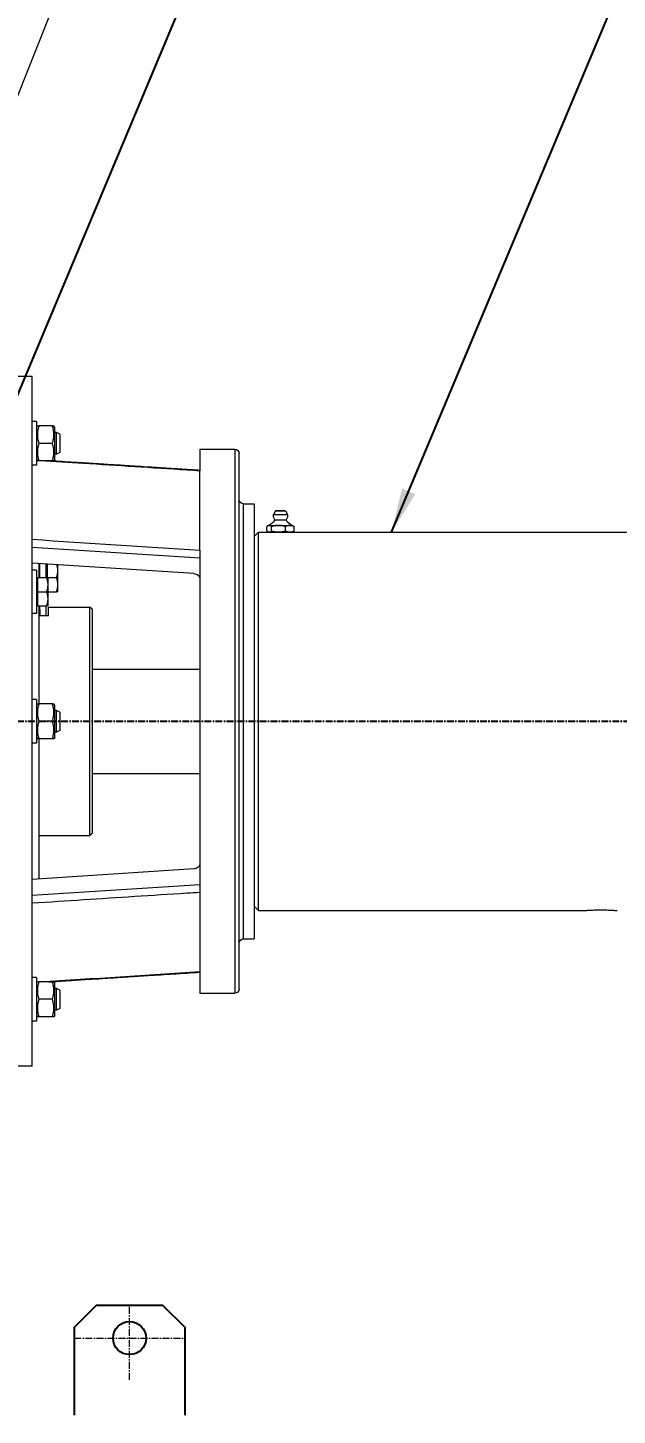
# Model space of a CAD drawing. Header units: millimetres. Extents: x -2122 to 22797, y 3569 to 89276.
# Drawn here: x -420 to 114, y 87180 to 88439 of the extents above; entities that cross this region are included whole.
import ezdxf

# ---------------------------------------------------------------- set-up
doc = ezdxf.new("R2010")
doc.units = ezdxf.units.MM
doc.header["$LTSCALE"] = 20
doc.linetypes.add('CENTER', pattern=[2, 1.25, -0.25, 0.25, -0.25])
doc.layers.add('IA-DIBUJO', color=3, linetype='Continuous', lineweight=30)
for name, color, linetype in [('IA-DIM', 7, 'Continuous'), ('IA-EJES', 4, 'CENTER'), ('IA-ESTRUCTURAS', 2, 'Continuous'), ('IA-TEXT', 2, 'Continuous')]:
    doc.layers.add(name, color=color, linetype=linetype)
doc.styles.add('ING-AMB', font='romans.shx', dxfattribs={"width": 0.75, "oblique": 15})
doc.dimstyles.new('ING-AMB 16', dxfattribs={"dimscale": 16, "dimtxt": 3, "dimasz": 2.5, "dimexe": 1, "dimexo": 1, "dimgap": 1, "dimtad": 1, "dimdec": 0, "dimzin": 0, "dimdsep": 46, "dimtxsty": 'ING-AMB', "dimcen": 0.1, "dimclrd": 7, "dimclre": 7, "dimclrt": 2, "dimadec": 0, "dimazin": 0, "dimtfac": 1, "dimtdec": 0, "dimtmove": 0, "dimatfit": 0, "dimfxl": 1.25, "dimtfill": 1, "dimtolj": 1, "dimtzin": 0, "dimarcsym": 1})
doc.dimstyles.new('ING-AMB 20', dxfattribs={"dimscale": 20, "dimtxt": 3, "dimasz": 2.5, "dimexe": 1, "dimexo": 1, "dimgap": 1, "dimtad": 1, "dimdec": 0, "dimzin": 0, "dimdsep": 46, "dimtxsty": 'ING-AMB', "dimcen": 0.1, "dimclrd": 7, "dimclre": 7, "dimclrt": 2, "dimadec": 0, "dimazin": 0, "dimtfac": 1, "dimtdec": 0, "dimtmove": 0, "dimatfit": 0, "dimfxl": 1.25, "dimtolj": 1, "dimtzin": 0, "dimarcsym": 1})

# ---------------------------------------------------------------- blocks, each defined once
blk = doc.blocks.new('*D20')
at = {"layer": 'Defpoints', "color": 0, "transparency": 16777216}
for p in [(464.1, 88936.9), (-607.9, 88703.1), (464.1, 88014.6)]:
    blk.add_point(p, dxfattribs=at)
at = {"layer": 'IA-DIM', "color": 7, "lineweight": -2, "transparency": 16777216}
for p, q in [((-607.9, 88723.1), (-607.9, 88956.9)), ((464.1, 88034.6), (464.1, 88956.9)), ((-557.9, 88936.9), (414.1, 88936.9))]:
    blk.add_line(p, q, dxfattribs=at)
at = {"layer": 'IA-DIM', "color": 7, "transparency": 16777216}
for points in [[(-557.9, 88945.2), (-557.9, 88928.6), (-607.9, 88936.9)], [(414.1, 88945.2), (414.1, 88928.6), (464.1, 88936.9)]]:
    blk.add_solid(points, dxfattribs=at)
at = {"layer": 'IA-DIM', "color": 2, "transparency": 16777216, "insert": (-71.9, 88986.9), "char_height": 60, "attachment_point": 5, "style": 'ING-AMB'}
blk.add_mtext('\\A1;1072', dxfattribs=at)
blk = doc.blocks.new('*D28')
at = {"layer": 'Defpoints', "color": 0, "transparency": 16777216}
for p in [(2200.2, 89055.3), (-947.9, 88101.7), (2200.2, 88063.3)]:
    blk.add_point(p, dxfattribs=at)
at = {"layer": 'IA-DIM', "color": 7, "lineweight": -2, "transparency": 16777216}
for p, q in [((-947.9, 88121.7), (-947.9, 89075.3)), ((2200.2, 88083.3), (2200.2, 89075.3)), ((-897.9, 89055.3), (2150.2, 89055.3))]:
    blk.add_line(p, q, dxfattribs=at)
at = {"layer": 'IA-DIM', "color": 7, "transparency": 16777216}
for points in [[(-897.9, 89063.6), (-897.9, 89046.9), (-947.9, 89055.3)], [(2150.2, 89063.6), (2150.2, 89046.9), (2200.2, 89055.3)]]:
    blk.add_solid(points, dxfattribs=at)
at = {"layer": 'IA-DIM', "color": 2, "transparency": 16777216, "insert": (626.2, 89105.3), "char_height": 60, "attachment_point": 5, "style": 'ING-AMB'}
blk.add_mtext('\\A1;3148', dxfattribs=at)

msp = doc.modelspace()

# ---------------------------------------------------------------- linework, layer by layer
at = {"layer": 'IA-DIBUJO', "color": 3, "linetype": 'Continuous', "lineweight": 0, "extrusion": (2.06626e-48, 1, -1.83697e-16)}
for p, q in [((-457.6, 88306.5), (-328.5, 88631.4)), ((-416.2, 88122.7), (-462.7, 88122.7)), ((-416.2, 87809.6), (-416.2, 88122.7)), ((-412.3, 88081.7), (-416.2, 88081.7)), ((-412.3, 88081.7), (-412.3, 88042.2)), ((-412.3, 88076.3), (-411.5, 88077.7)), ((-397.9, 88077.7), (-410.1, 88077.7)), ((-395.7, 88076.3), (-396.5, 88077.7)), ((-395.7, 88047.5), (-395.7, 88076.3)), ((-397.9, 88061.9), (-410.1, 88061.9)), ((-394.1, 88071.8), (-395.7, 88071.8)), ((-394.1, 88052), (-394.1, 88071.8)), ((-391.2, 88070.3), (-394.1, 88071.8)), ((-391.2, 88070.3), (-391.2, 88053.6)), ((-394.1, 88052), (-395.7, 88052)), ((-391.2, 88053.6), (-394.1, 88052)), ((-264.1, 88056.5), (-264.1, 88036.9)), ((-264.1, 88056.5), (-232.5, 88056.5)), ((-232.5, 88056.5), (-232.5, 87562.7)), ((-228.6, 87809.6), (-228.6, 88052.6)), ((-412.3, 88042.2), (-416.2, 88042.2)), ((-412.3, 88047.5), (-411.5, 88046.1)), ((-397.9, 88046.1), (-410.1, 88046.1)), ((-395.7, 88047.5), (-396.5, 88046.1)), ((-264.1, 87965), (-264.1, 88036.9)), ((-224.6, 87612), (-224.6, 88007.1)), ((-224.6, 88007.1), (-214.8, 88007.1)), ((-214.8, 88007.1), (-214.8, 87612)), ((-195.6, 88000.6), (-197.4, 87997.4)), ((-195.3, 88000.6), (-195.6, 88000.6)), ((-195.3, 88000.8), (-189.5, 88000.8)), ((-186.5, 88000.6), (-195.3, 88000.6)), ((-189.5, 88000.8), (-186.8, 88000.8)), ((-186.5, 88000.6), (-184.7, 87997.4)), ((-203.4, 87982.4), (-203.4, 87986.4)), ((-201.9, 87987.4), (-202.7, 87986.9)), ((-201.9, 87987.4), (-201.2, 87987.4)), ((-201.2, 87987.4), (-192.8, 87987.4)), ((-199, 87982.4), (-199, 87986.4)), ((-197.4, 87997.4), (-184.7, 87997.4)), ((-196.3, 87992.5), (-189.2, 87992.5)), ((-192.8, 87987.4), (-182.6, 87987.4)), ((-189.2, 87992.5), (-185.8, 87992.5)), ((-186.6, 87982.4), (-186.6, 87986.4)), ((-182.6, 87987.4), (-180.2, 87987.4)), ((-180.2, 87987.4), (-179.4, 87986.9)), ((-178.7, 87982.4), (-178.7, 87986.4)), ((-214.8, 87977.5), (-210.8, 87981.4)), ((-210.8, 87637.7), (-210.8, 87981.4)), ((-210.8, 87981.4), (-201.9, 87981.4)), ((-201.9, 87981.4), (-202.7, 87981.9)), ((-201.9, 87981.4), (-201.2, 87981.4)), ((-201.2, 87981.4), (-192.8, 87981.4)), ((-192.8, 87981.4), (-182.6, 87981.4)), ((-182.6, 87981.4), (-180.2, 87981.4)), ((-180.2, 87981.4), (-179.4, 87981.9)), ((-180.2, 87981.4), (208, 87981.4)), ((-264.1, 87965), (-264.1, 87654.2)), ((-269.6, 87943.7), (-416.2, 87953.2)), ((-410.3, 87952.8), (-410.3, 87940)), ((-409.3, 87940), (-409.3, 87952.7)), ((-403.4, 87940), (-403.4, 87952.4)), ((-403.4, 87951.4), (-402.2, 87951.4)), ((-402.2, 87940), (-402.2, 87952.3)), ((-392.9, 87946.4), (-392.9, 87951.7)), ((-412.3, 87946.9), (-416.2, 87946.9)), ((-412.3, 87946.9), (-412.3, 87907.4)), ((-412.3, 87938.6), (-411.1, 87938.6)), ((-411.1, 87927.1), (-411.1, 87940)), ((-411.1, 87940), (-403, 87940)), ((-410.3, 87947.9), (-409.3, 87947.9)), ((-401.8, 87940), (-394.1, 87940)), ((-401.8, 87933.5), (-401.8, 87940)), ((-392.9, 87933.5), (-392.9, 87946.4)), ((-411.1, 87914.3), (-411.1, 87927.1)), ((-411.1, 87927.1), (-403, 87927.1)), ((-401.8, 87920.7), (-401.8, 87933.5)), ((-401.8, 87927.1), (-394.1, 87927.1)), ((-392.9, 87927.1), (-392.9, 87933.5)), ((-412.3, 87915.6), (-411.1, 87915.6)), ((-411.1, 87914.3), (-403, 87914.3)), ((-410.3, 87914.3), (-410.3, 87825.4)), ((-410.3, 87913.3), (-409.3, 87913.3)), ((-409.3, 87911.2), (-409.3, 87914.3)), ((-409.3, 87911.2), (-409.3, 87905.4)), ((-403.4, 87905.4), (-403.4, 87914.3)), ((-401.8, 87914.3), (-401.8, 87920.7)), ((-401.4, 87905.4), (-401.4, 87913.3)), ((-401.4, 87913.3), (-363.9, 87913.3)), ((-363.9, 87705.9), (-363.9, 87913.3)), ((-361.9, 87911.3), (-363.9, 87913.3)), ((-361.9, 87911.3), (-361.9, 87809.6)), ((-412.3, 87907.4), (-416.2, 87907.4)), ((-401.4, 87905.4), (-409.3, 87905.4)), ((-361.9, 87857), (-264.1, 87857)), ((-412.3, 87829.3), (-416.2, 87829.3)), ((-412.3, 87829.3), (-412.3, 87789.8)), ((-412.3, 87824), (-411.5, 87825.4)), ((-397.9, 87825.4), (-410.1, 87825.4)), ((-395.7, 87824), (-396.5, 87825.4)), ((-395.7, 87822.1), (-395.7, 87824)), ((-395.7, 87795.2), (-395.7, 87822.1)), ((-416.2, 87496.5), (-416.2, 87809.6)), ((-397.9, 87809.6), (-410.1, 87809.6)), ((-394.1, 87819.5), (-395.7, 87819.5)), ((-394.1, 87799.7), (-394.1, 87819.5)), ((-391.2, 87817.9), (-394.1, 87819.5)), ((-391.2, 87817.9), (-391.2, 87801.2)), ((-361.9, 87809.6), (-361.9, 87707.9)), ((-228.6, 87566.6), (-228.6, 87809.6)), ((-394.1, 87799.7), (-395.7, 87799.7)), ((-391.2, 87801.2), (-394.1, 87799.7)), ((-412.3, 87789.8), (-416.2, 87789.8)), ((-412.3, 87795.2), (-411.5, 87793.8)), ((-410.3, 87793.8), (-410.3, 87666.4)), ((-397.9, 87793.8), (-410.1, 87793.8)), ((-395.7, 87795.2), (-396.5, 87793.8)), ((-361.9, 87762.2), (-264.1, 87762.2)), ((-410.3, 87705.9), (-363.9, 87705.9)), ((-361.9, 87707.9), (-363.9, 87705.9)), ((-269.6, 87675.5), (-416.2, 87666)), ((-264.1, 87654.2), (-264.1, 87582.3)), ((-214.8, 87641.7), (-210.8, 87637.7)), ((-210.8, 87637.7), (84.3, 87637.7)), ((-224.6, 87612), (-214.8, 87612)), ((-412.3, 87577), (-416.2, 87577)), ((-412.3, 87577), (-412.3, 87574.4)), ((-412.3, 87574.4), (-412.3, 87537.5)), ((-412.3, 87571.7), (-411.5, 87573.1)), ((-397.9, 87573.1), (-410.1, 87573.1)), ((-395.7, 87571.7), (-396.5, 87573.1)), ((-395.7, 87557.2), (-395.7, 87571.7)), ((-264.1, 87582.3), (-264.1, 87562.7)), ((-394.1, 87567.1), (-395.7, 87567.1)), ((-394.1, 87547.4), (-394.1, 87567.1)), ((-391.2, 87565.6), (-394.1, 87567.1)), ((-391.2, 87565.6), (-391.2, 87548.9)), ((-264.1, 87562.7), (-232.5, 87562.7)), ((-397.9, 87557.2), (-410.1, 87557.2)), ((-395.7, 87542.8), (-395.7, 87557.2)), ((-394.1, 87547.4), (-395.7, 87547.4)), ((-391.2, 87548.9), (-394.1, 87547.4)), ((-412.3, 87537.5), (-416.2, 87537.5)), ((-412.3, 87542.8), (-411.5, 87541.4)), ((-397.9, 87541.4), (-410.1, 87541.4)), ((-395.7, 87542.8), (-396.5, 87541.4)), ((-416.2, 87496.5), (-462.7, 87496.5))]:
    msp.add_line(p, q, dxfattribs=at)
at = {"layer": 'IA-DIBUJO', "color": 3, "linetype": 'Continuous', "lineweight": 0, "extrusion": (1.12482e-32, -1.83697e-16, -1)}
for centre, radius, start, end in [((232.5, 88052.6), 3.95, 90, 180), ((224.6, 88011.1), 3.95, 270, 0), ((195.3, 88000.4), 0.395, 28.4128, 90), ((186.8, 88000.4), 0.395, 90, 151.5872), ((206.6, 87998.2), 11.9, 209.2586, 246.5828), ((191, 87996.2), 6.42, 324.6254, 10.6387), ((191, 87996.2), 6.42, 169.3613, 215.3746), ((175.5, 87998.2), 11.9, 293.4172, 330.7414), ((224.6, 87608.1), 3.95, 0, 90), ((232.5, 87566.6), 3.95, 180, 270)]:
    msp.add_arc(centre, radius, start, end, dxfattribs=at)
at = {"layer": 'IA-DIBUJO', "color": 3, "linetype": 'Continuous', "lineweight": 0}
for points, weights in [([(-411.5, 88077.7), (-411.5, 88077.7), (-410.1, 88077.7)], [1.07735026919, 1.07735026919, 1]), ([(-410.1, 88077.7), (-412.7, 88069.8), (-410.1, 88061.9)], [1, 1.15470053838, 1]), ([(-397.9, 88077.7), (-396.5, 88077.7), (-396.5, 88077.7)], [1, 1.07735026919, 1.07735026919]), ([(-397.9, 88061.9), (-395.3, 88069.8), (-397.9, 88077.7)], [1, 1.15470053838, 1]), ([(-410.1, 88061.9), (-412.7, 88054), (-410.1, 88046.1)], [1, 1.15470053838, 1]), ([(-397.9, 88046.1), (-395.3, 88054), (-397.9, 88061.9)], [1, 1.15470053838, 1]), ([(-410.1, 88046.1), (-411.5, 88046.1), (-411.5, 88046.1)], [1, 1.07735026919, 1.07735026919]), ([(-396.5, 88046.1), (-396.5, 88046.1), (-397.9, 88046.1)], [1.07735026919, 1.07735026919, 1]), ([(-201.2, 87987.4), (-202.2, 87987.4), (-203.4, 87986.4)], [1, 1.0379548493, 1]), ([(-199, 87986.4), (-200.2, 87987.4), (-201.2, 87987.4)], [1, 1.0379548493, 1]), ([(-192.8, 87987.4), (-195.6, 87987.4), (-199, 87986.4)], [1, 1.0379548493, 1]), ([(-186.6, 87986.4), (-189.9, 87987.4), (-192.8, 87987.4)], [1, 1.0379548493, 1]), ([(-182.6, 87987.4), (-184.4, 87987.4), (-186.6, 87986.4)], [1, 1.0379548493, 1]), ([(-178.7, 87986.4), (-180.8, 87987.4), (-182.6, 87987.4)], [1, 1.0379548493, 1]), ([(-179.4, 87986.9), (-179, 87986.7), (-178.7, 87986.4)], [1.01646426201, 1.01207138709, 1]), ([(-203.4, 87982.4), (-202.2, 87981.4), (-201.2, 87981.4)], [1, 1.0379548493, 1]), ([(-201.2, 87981.4), (-200.2, 87981.4), (-199, 87982.4)], [1, 1.0379548493, 1]), ([(-199, 87982.4), (-195.6, 87981.4), (-192.8, 87981.4)], [1, 1.0379548493, 1]), ([(-192.8, 87981.4), (-189.9, 87981.4), (-186.6, 87982.4)], [1, 1.0379548493, 1]), ([(-186.6, 87982.4), (-184.4, 87981.4), (-182.6, 87981.4)], [1, 1.0379548493, 1]), ([(-182.6, 87981.4), (-180.8, 87981.4), (-178.7, 87982.4)], [1, 1.0379548493, 1]), ([(-178.7, 87982.4), (-179, 87982.1), (-179.4, 87981.9)], [1, 1.01207138709, 1.01646426201]), ([(-392.9, 87946.4), (-392.9, 87948.9), (-393.7, 87951.7)], [1, 1.03211522757, 1.00988230934]), ([(-401.8, 87933.5), (-401.8, 87936.5), (-403, 87940)], [1, 1.0379548493, 1]), ([(-403, 87940), (-401.8, 87940), (-401.8, 87940)], [1, 1.0379548493, 1]), ([(-394.1, 87940), (-392.9, 87943.4), (-392.9, 87946.4)], [1, 1.0379548493, 1]), ([(-392.9, 87933.5), (-392.9, 87936.5), (-394.1, 87940)], [1, 1.0379548493, 1]), ([(-403, 87927.1), (-401.8, 87930.6), (-401.8, 87933.5)], [1, 1.0379548493, 1]), ([(-401.8, 87920.7), (-401.8, 87923.7), (-403, 87927.1)], [1, 1.0379548493, 1]), ([(-394.1, 87927.1), (-392.9, 87930.6), (-392.9, 87933.5)], [1, 1.0379548493, 1]), ([(-392.9, 87927.1), (-392.9, 87927.1), (-394.1, 87927.1)], [1, 1.0379548493, 1]), ([(-403, 87914.3), (-401.8, 87917.7), (-401.8, 87920.7)], [1, 1.0379548493, 1]), ([(-401.8, 87914.3), (-401.8, 87914.3), (-403, 87914.3)], [1, 1.0379548493, 1]), ([(-410.1, 87825.4), (-412.7, 87817.5), (-410.1, 87809.6)], [1, 1.15470053838, 1]), ([(-411.5, 87825.4), (-411.5, 87825.4), (-410.1, 87825.4)], [1.07735026919, 1.07735026919, 1]), ([(-397.9, 87809.6), (-395.3, 87817.5), (-397.9, 87825.4)], [1, 1.15470053838, 1]), ([(-397.9, 87825.4), (-396.5, 87825.4), (-396.5, 87825.4)], [1, 1.07735026919, 1.07735026919]), ([(-410.1, 87809.6), (-412.7, 87801.7), (-410.1, 87793.8)], [1, 1.15470053838, 1]), ([(-397.9, 87793.8), (-395.3, 87801.7), (-397.9, 87809.6)], [1, 1.15470053838, 1]), ([(-410.1, 87793.8), (-411.5, 87793.8), (-411.5, 87793.8)], [1, 1.07735026919, 1.07735026919]), ([(-396.5, 87793.8), (-396.5, 87793.8), (-397.9, 87793.8)], [1.07735026919, 1.07735026919, 1]), ([(-410.1, 87573.1), (-412.7, 87565.1), (-410.1, 87557.2)], [1, 1.15470053838, 1]), ([(-411.5, 87573.1), (-411.5, 87573.1), (-410.1, 87573.1)], [1.07735026919, 1.07735026919, 1]), ([(-397.9, 87557.2), (-395.3, 87565.1), (-397.9, 87573.1)], [1, 1.15470053838, 1]), ([(-397.9, 87573.1), (-396.5, 87573.1), (-396.5, 87573.1)], [1, 1.07735026919, 1.07735026919]), ([(-410.1, 87557.2), (-412.7, 87549.3), (-410.1, 87541.4)], [1, 1.15470053838, 1]), ([(-397.9, 87541.4), (-395.3, 87549.3), (-397.9, 87557.2)], [1, 1.15470053838, 1]), ([(-410.1, 87541.4), (-411.5, 87541.4), (-411.5, 87541.4)], [1, 1.07735026919, 1.07735026919]), ([(-396.5, 87541.4), (-396.5, 87541.4), (-397.9, 87541.4)], [1.07735026919, 1.07735026919, 1])]:
    msp.add_rational_spline(points, weights, degree=2, dxfattribs=at)
for points in [[(-411.9, 88046.8), (-412, 88046.8), (-412.2, 88046.8), (-412.3, 88046.8)], [(-411.6, 88046.3), (-411.8, 88046.3), (-412.1, 88046.3), (-412.3, 88046.3)], [(-416.2, 87974.8), (-365.5, 87971.5), (-314.8, 87968.3), (-264.1, 87965)], [(-264.1, 87957.7), (-314.8, 87960.9), (-365.5, 87964.2), (-416.2, 87967.4)], [(-416.2, 87651.7), (-365.5, 87655), (-314.8, 87658.2), (-264.1, 87661.5)], [(-412.3, 87572.8), (-412.1, 87572.9), (-411.8, 87572.9), (-411.6, 87572.9)], [(-412.3, 87572.3), (-412.2, 87572.4), (-412, 87572.4), (-411.9, 87572.4)], [(-409, 87573.1), (-360.7, 87576.1), (-312.4, 87579.2), (-264.1, 87582.3)]]:
    msp.add_open_spline(points, degree=3, dxfattribs=at)
for points, knots in [([(-264.1, 88036.9), (-268.1, 88037.1), (-272, 88037.4), (-291.7, 88038.6), (-323, 88040.6), (-367.3, 88043.5), (-395.9, 88045.3), (-409, 88046.1)], [0, 0, 0, 0, 0.006, 0.006, 0.03, 0.05362392, 0.07355864, 0.07355864, 0.07355864, 0.07355864]), ([(-264.1, 88037.3), (-264.5, 88037.4), (-264.8, 88037.4), (-265.5, 88037.4), (-265.9, 88037.5), (-266.8, 88037.5), (-267.3, 88037.5), (-268.3, 88037.6), (-268.9, 88037.6), (-270.2, 88037.7), (-270.9, 88037.8), (-272.4, 88037.9), (-273.2, 88037.9), (-275, 88038), (-276, 88038.1), (-278.2, 88038.2), (-279.4, 88038.3), (-282, 88038.5), (-283.4, 88038.6), (-286.6, 88038.8), (-288.3, 88038.9), (-292.1, 88039.1), (-294.1, 88039.3), (-298.7, 88039.5), (-301.1, 88039.7), (-306.6, 88040.1), (-309.5, 88040.2), (-316, 88040.7), (-319.6, 88040.9), (-327.4, 88041.4), (-331.7, 88041.7), (-341.1, 88042.3), (-346.2, 88042.6), (-357.4, 88043.3), (-363.6, 88043.7), (-377.1, 88044.6), (-384.5, 88045), (-395, 88045.7), (-398.1, 88045.9), (-401.2, 88046.1)], [0, 0, 0, 0, 1, 1, 2.2, 2.2, 3.64, 3.64, 5.368, 5.368, 7.4416, 7.4416, 9.92992, 9.92992, 12.915904, 12.915904, 16.499085, 16.499085, 20.798902, 20.798902, 25.958682, 25.958682, 32.150419, 32.150419, 39.580502, 39.580502, 48.496603, 48.496603, 59.195923, 59.195923, 72.035108, 72.035108, 87.442129, 87.442129, 105.930555, 105.930555, 128.116666, 128.116666, 137.527726, 137.527726, 137.527726, 137.527726]), ([(-181.2, 87981.4), (-181.2, 87981.4), (-181.4, 87981.4), (-182.4, 87981.4), (-183.2, 87981.3), (-184.9, 87981.3), (-186, 87981.2), (-188.5, 87981.2), (-189.8, 87981.2), (-191, 87981.2), (-192.3, 87981.2), (-193.6, 87981.2), (-196, 87981.2), (-197.2, 87981.3), (-198.9, 87981.3), (-199.7, 87981.4), (-200.7, 87981.4), (-200.9, 87981.4), (-200.9, 87981.4)], [4.465697, 4.465697, 4.465697, 4.465697, 4.837838, 4.837838, 5.20998, 5.20998, 5.582121, 5.582121, 5.954263, 5.954263, 5.954263, 6.326404, 6.326404, 6.698545, 6.698545, 7.070687, 7.070687, 7.442828, 7.442828, 7.442828, 7.442828]), ([(-269.6, 87943.7), (-268.9, 87943.6), (-268.2, 87943.5), (-266.9, 87943), (-266.2, 87942.6), (-265.2, 87941.6), (-264.8, 87941.1), (-264.3, 87939.9), (-264.1, 87939.4), (-264.1, 87938.8)], [-0.4598676, -0.4598676, -0.4598676, -0.4598676, -0.350851, -0.350851, -0.2326636, -0.2326636, -0.1128273, -0.1128273, 0, 0, 0, 0]), ([(-264.1, 87680.4), (-264.1, 87679.8), (-264.3, 87679.2), (-264.8, 87678.1), (-265.2, 87677.5), (-266.2, 87676.6), (-266.9, 87676.2), (-268.2, 87675.7), (-268.9, 87675.5), (-269.6, 87675.5)], [-0.4590793, -0.4590793, -0.4590793, -0.4590793, -0.3464455, -0.3464455, -0.2268146, -0.2268146, -0.1088298, -0.1088298, 0, 0, 0, 0]), ([(-264.1, 87654.2), (-268.1, 87653.9), (-272, 87653.7), (-291.7, 87652.4), (-323, 87650.4), (-369.7, 87647.4), (-400.7, 87645.4), (-416.2, 87644.4)], [0, 0, 0, 0, 0.006, 0.006, 0.03, 0.05362392, 0.07724783, 0.07724783, 0.07724783, 0.07724783]), ([(84.3, 87637.7), (84.3, 87637.7), (84.7, 87637.8), (86.2, 87637.9), (87.3, 87638), (90, 87638.1), (91.7, 87638.2), (95.4, 87638.4), (97.4, 87638.4), (101.2, 87638.4), (103.2, 87638.4), (107, 87638.2), (108.7, 87638.1), (111.3, 87638), (112.5, 87637.9), (114, 87637.8), (114.4, 87637.7), (114.4, 87637.7)], [1.149527, 1.149527, 1.149527, 1.149527, 1.436909, 1.436909, 1.724291, 1.724291, 2.011673, 2.011673, 2.299055, 2.299055, 2.586437, 2.586437, 2.873819, 2.873819, 3.161201, 3.161201, 3.448582, 3.448582, 3.448582, 3.448582]), ([(-401.2, 87573.1), (-400.7, 87573.1), (-400.3, 87573.1), (-398.4, 87573.2), (-396.9, 87573.3), (-393.8, 87573.5), (-392.1, 87573.6), (-388.3, 87573.9), (-386.3, 87574), (-381.7, 87574.3), (-379.3, 87574.5), (-373.8, 87574.8), (-370.9, 87575), (-364.3, 87575.4), (-360.8, 87575.6), (-353, 87576.1), (-348.7, 87576.4), (-339.3, 87577), (-334.2, 87577.3), (-322.9, 87578.1), (-316.8, 87578.5), (-303.3, 87579.3), (-295.9, 87579.8), (-280.4, 87580.8), (-272.3, 87581.3), (-264.1, 87581.8)], [15.066322, 15.066322, 15.066322, 15.066322, 16.499085, 16.499085, 20.798902, 20.798902, 25.958682, 25.958682, 32.150419, 32.150419, 39.580502, 39.580502, 48.496603, 48.496603, 59.195923, 59.195923, 72.035108, 72.035108, 87.442129, 87.442129, 105.930555, 105.930555, 128.116666, 128.116666, 152.594048, 152.594048, 152.594048, 152.594048])]:
    msp.add_open_spline(points, degree=3, knots=knots, dxfattribs=at)
at = {"layer": 'IA-EJES', "ltscale": 0.25}
msp.add_line((-1340, 87809.6), (2280, 87809.6), dxfattribs=at)
at = {"layer": 'IA-EJES', "lineweight": 15, "ltscale": 0.25}
for p, q in [((-327.9, 87211.8, 0), (-327.9, 87279.2, 0)), ((-377.9, 87249.6), (-277.9, 87249.6))]:
    msp.add_line(p, q, dxfattribs=at)
at = {"layer": 'IA-ESTRUCTURAS', "color": 2}
msp.add_lwpolyline([(-377.9, 87179.6), (-377.9, 87259.6), (-357.9, 87279.6), (-297.9, 87279.6), (-277.9, 87259.6), (-277.9, 87179.6)], dxfattribs=at)
msp.add_circle((-327.9, 87249.6, 0), 15, dxfattribs=at)

# ---------------------------------------------------------------- dimensions: what is measured, and where the dimension line sits
at = {"layer": 'IA-DIM'}
for base, p1, p2, picture, middle in [((2200.2, 89055.3), (-947.9, 88101.7), (2200.2, 88063.3), '*D28', (626.2, 89105.3)), ((464.1, 88936.9), (-607.9, 88703.1), (464.1, 88014.6), '*D20', (-71.9, 88986.9))]:
    dim = msp.add_linear_dim(base=base, p1=p1, p2=p2, dimstyle='ING-AMB 20', override={"dimpost": '\\X'}, dxfattribs=at)
    dim.commit()
    dim.dimension.update_dxf_attribs({"geometry": picture, "text_midpoint": middle})

# ---------------------------------------------------------------- leaders
at = {"layer": 'IA-TEXT'}
for points in [[(-468.3, 88013, 1283.4), (-226.9, 88589.2, 1283.4), (-190.7, 88589.2, 1283.4)], [(-90.2, 87981.4, 1283.4), (151.2, 88557.6, 1283.4), (187.3, 88557.6, 1283.4)]]:
    msp.add_leader(points, dimstyle='ING-AMB 16', override={"dimgap": 1, "dimtad": 0}, dxfattribs=at)

doc.saveas('drawing.dxf')
